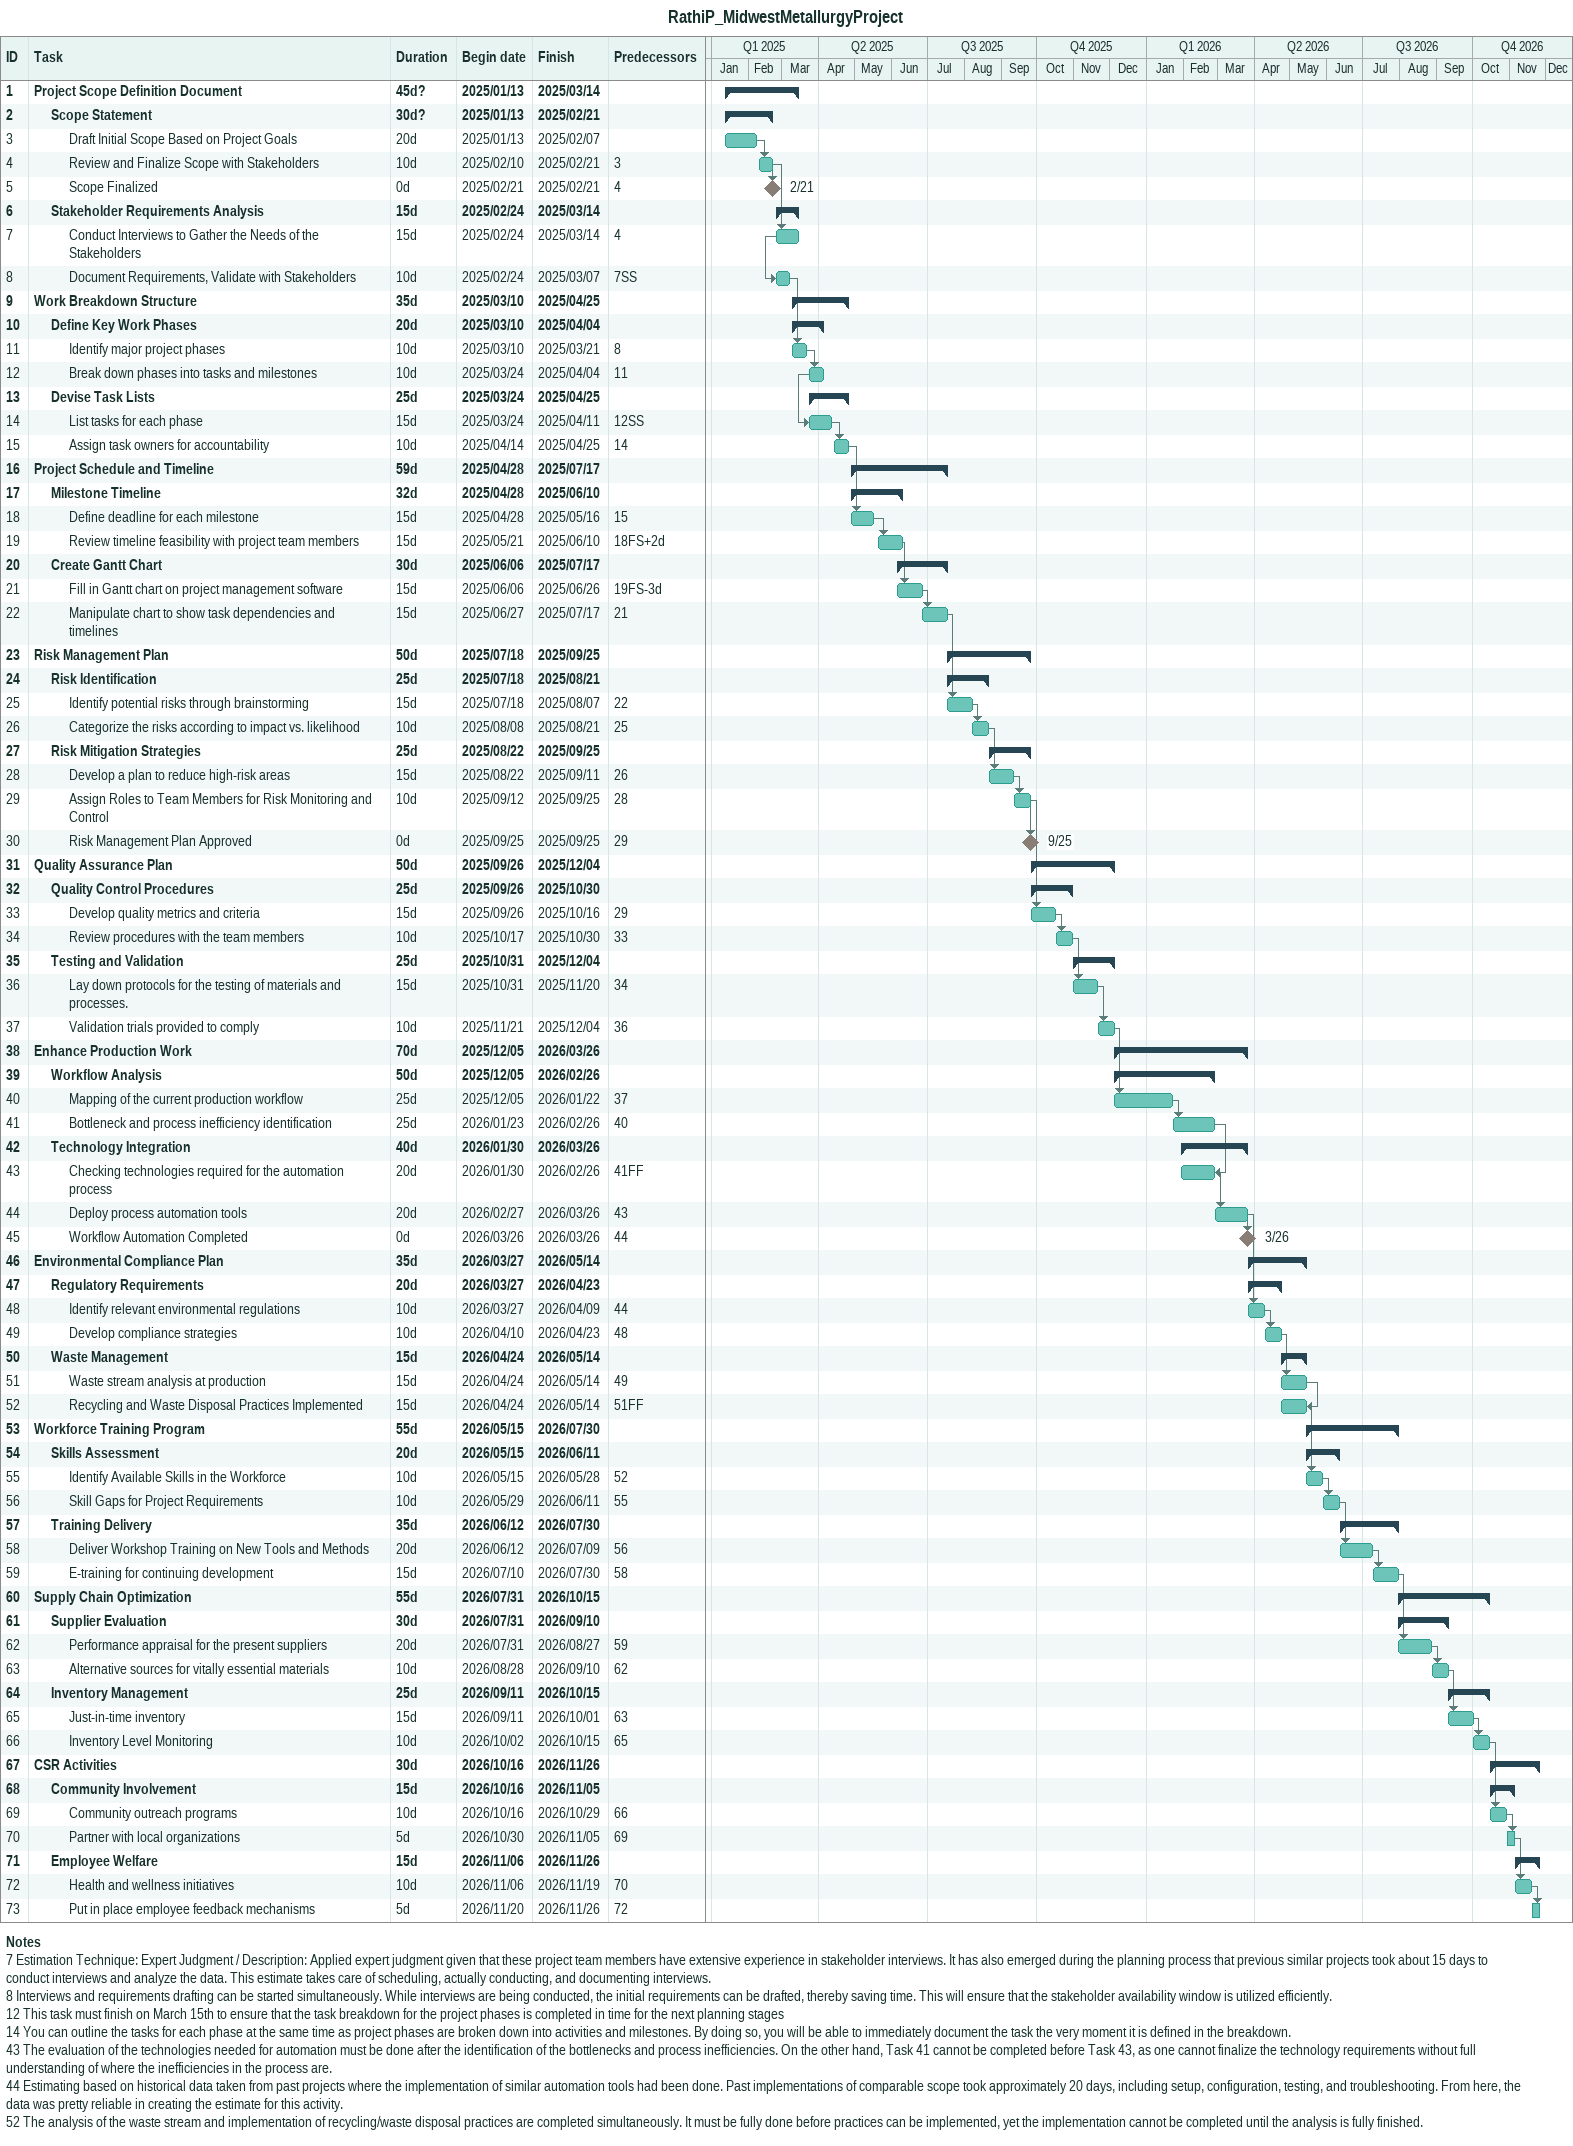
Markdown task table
RathiP_MidwestMetallurgyProject

| ID | Level | Task | Duration | Start | Finish | Predecessors |
|---|---|---|---|---|---|---|
| 1 | 1 | **Project Scope Definition Document** | 45d? | 2025-01-13 | 2025-03-14 |  |
| 2 | 2 | **Scope Statement** | 30d? | 2025-01-13 | 2025-02-21 |  |
| 3 | 3 | Draft Initial Scope Based on Project Goals | 20d | 2025-01-13 | 2025-02-07 |  |
| 4 | 3 | Review and Finalize Scope with Stakeholders | 10d | 2025-02-10 | 2025-02-21 | 3 |
| 5 | 3 | Scope Finalized | 0d | 2025-02-21 | 2025-02-21 | 4 |
| 6 | 2 | **Stakeholder Requirements Analysis** | 15d | 2025-02-24 | 2025-03-14 |  |
| 7 | 3 | Conduct Interviews to Gather the Needs of the Stakeholders | 15d | 2025-02-24 | 2025-03-14 | 4 |
| 8 | 3 | Document Requirements, Validate with Stakeholders | 10d | 2025-02-24 | 2025-03-07 | 7SS |
| 9 | 1 | **Work Breakdown Structure** | 35d | 2025-03-10 | 2025-04-25 |  |
| 10 | 2 | **Define Key Work Phases** | 20d | 2025-03-10 | 2025-04-04 |  |
| 11 | 3 | Identify major project phases | 10d | 2025-03-10 | 2025-03-21 | 8 |
| 12 | 3 | Break down phases into tasks and milestones | 10d | 2025-03-24 | 2025-04-04 | 11 |
| 13 | 2 | **Devise Task Lists** | 25d | 2025-03-24 | 2025-04-25 |  |
| 14 | 3 | List tasks for each phase | 15d | 2025-03-24 | 2025-04-11 | 12SS |
| 15 | 3 | Assign task owners for accountability | 10d | 2025-04-14 | 2025-04-25 | 14 |
| 16 | 1 | **Project Schedule and Timeline** | 59d | 2025-04-28 | 2025-07-17 |  |
| 17 | 2 | **Milestone Timeline** | 32d | 2025-04-28 | 2025-06-10 |  |
| 18 | 3 | Define deadline for each milestone | 15d | 2025-04-28 | 2025-05-16 | 15 |
| 19 | 3 | Review timeline feasibility with project team members | 15d | 2025-05-21 | 2025-06-10 | 18FS+2d |
| 20 | 2 | **Create Gantt Chart** | 30d | 2025-06-06 | 2025-07-17 |  |
| 21 | 3 | Fill in Gantt chart on project management software | 15d | 2025-06-06 | 2025-06-26 | 19FS-3d |
| 22 | 3 | Manipulate chart to show task dependencies and timelines | 15d | 2025-06-27 | 2025-07-17 | 21 |
| 23 | 1 | **Risk Management Plan** | 50d | 2025-07-18 | 2025-09-25 |  |
| 24 | 2 | **Risk Identification** | 25d | 2025-07-18 | 2025-08-21 |  |
| 25 | 3 | Identify potential risks through brainstorming | 15d | 2025-07-18 | 2025-08-07 | 22 |
| 26 | 3 | Categorize the risks according to impact vs. likelihood | 10d | 2025-08-08 | 2025-08-21 | 25 |
| 27 | 2 | **Risk Mitigation Strategies** | 25d | 2025-08-22 | 2025-09-25 |  |
| 28 | 3 | Develop a plan to reduce high-risk areas | 15d | 2025-08-22 | 2025-09-11 | 26 |
| 29 | 3 | Assign Roles to Team Members for Risk Monitoring and Control | 10d | 2025-09-12 | 2025-09-25 | 28 |
| 30 | 3 | Risk Management Plan Approved | 0d | 2025-09-25 | 2025-09-25 | 29 |
| 31 | 1 | **Quality Assurance Plan** | 50d | 2025-09-26 | 2025-12-04 |  |
| 32 | 2 | **Quality Control Procedures** | 25d | 2025-09-26 | 2025-10-30 |  |
| 33 | 3 | Develop quality metrics and criteria | 15d | 2025-09-26 | 2025-10-16 | 29 |
| 34 | 3 | Review procedures with the team members | 10d | 2025-10-17 | 2025-10-30 | 33 |
| 35 | 2 | **Testing and Validation** | 25d | 2025-10-31 | 2025-12-04 |  |
| 36 | 3 | Lay down protocols for the testing of materials and processes. | 15d | 2025-10-31 | 2025-11-20 | 34 |
| 37 | 3 | Validation trials provided to comply | 10d | 2025-11-21 | 2025-12-04 | 36 |
| 38 | 1 | **Enhance Production Work** | 70d | 2025-12-05 | 2026-03-26 |  |
| 39 | 2 | **Workflow Analysis** | 50d | 2025-12-05 | 2026-02-26 |  |
| 40 | 3 | Mapping of the current production workflow | 25d | 2025-12-05 | 2026-01-22 | 37 |
| 41 | 3 | Bottleneck and process inefficiency identification | 25d | 2026-01-23 | 2026-02-26 | 40 |
| 42 | 2 | **Technology Integration** | 40d | 2026-01-30 | 2026-03-26 |  |
| 43 | 3 | Checking technologies required for the automation process | 20d | 2026-01-30 | 2026-02-26 | 41FF |
| 44 | 3 | Deploy process automation tools | 20d | 2026-02-27 | 2026-03-26 | 43 |
| 45 | 3 | Workflow Automation Completed | 0d | 2026-03-26 | 2026-03-26 | 44 |
| 46 | 1 | **Environmental Compliance Plan** | 35d | 2026-03-27 | 2026-05-14 |  |
| 47 | 2 | **Regulatory Requirements** | 20d | 2026-03-27 | 2026-04-23 |  |
| 48 | 3 | Identify relevant environmental regulations | 10d | 2026-03-27 | 2026-04-09 | 44 |
| 49 | 3 | Develop compliance strategies | 10d | 2026-04-10 | 2026-04-23 | 48 |
| 50 | 2 | **Waste Management** | 15d | 2026-04-24 | 2026-05-14 |  |
| 51 | 3 | Waste stream analysis at production | 15d | 2026-04-24 | 2026-05-14 | 49 |
| 52 | 3 | Recycling and Waste Disposal Practices Implemented | 15d | 2026-04-24 | 2026-05-14 | 51FF |
| 53 | 1 | **Workforce Training Program** | 55d | 2026-05-15 | 2026-07-30 |  |
| 54 | 2 | **Skills Assessment** | 20d | 2026-05-15 | 2026-06-11 |  |
| 55 | 3 | Identify Available Skills in the Workforce | 10d | 2026-05-15 | 2026-05-28 | 52 |
| 56 | 3 | Skill Gaps for Project Requirements | 10d | 2026-05-29 | 2026-06-11 | 55 |
| 57 | 2 | **Training Delivery** | 35d | 2026-06-12 | 2026-07-30 |  |
| 58 | 3 | Deliver Workshop Training on New Tools and Methods | 20d | 2026-06-12 | 2026-07-09 | 56 |
| 59 | 3 | E-training for continuing development | 15d | 2026-07-10 | 2026-07-30 | 58 |
| 60 | 1 | **Supply Chain Optimization** | 55d | 2026-07-31 | 2026-10-15 |  |
| 61 | 2 | **Supplier Evaluation** | 30d | 2026-07-31 | 2026-09-10 |  |
| 62 | 3 | Performance appraisal for the present suppliers | 20d | 2026-07-31 | 2026-08-27 | 59 |
| 63 | 3 | Alternative sources for vitally essential materials | 10d | 2026-08-28 | 2026-09-10 | 62 |
| 64 | 2 | **Inventory Management** | 25d | 2026-09-11 | 2026-10-15 |  |
| 65 | 3 | Just-in-time inventory | 15d | 2026-09-11 | 2026-10-01 | 63 |
| 66 | 3 | Inventory Level Monitoring | 10d | 2026-10-02 | 2026-10-15 | 65 |
| 67 | 1 | **CSR Activities** | 30d | 2026-10-16 | 2026-11-26 |  |
| 68 | 2 | **Community Involvement** | 15d | 2026-10-16 | 2026-11-05 |  |
| 69 | 3 | Community outreach programs | 10d | 2026-10-16 | 2026-10-29 | 66 |
| 70 | 3 | Partner with local organizations | 5d | 2026-10-30 | 2026-11-05 | 69 |
| 71 | 2 | **Employee Welfare** | 15d | 2026-11-06 | 2026-11-26 |  |
| 72 | 3 | Health and wellness initiatives | 10d | 2026-11-06 | 2026-11-19 | 70 |
| 73 | 3 | Put in place employee feedback mechanisms | 5d | 2026-11-20 | 2026-11-26 | 72 |

Notes
- 7: Estimation Technique: Expert Judgment / Description: Applied expert judgment given that these project team members have extensive experience in stakeholder interviews. It has also emerged during the planning process that previous similar projects took about 15 days to conduct interviews and analyze the data. This estimate takes care of scheduling, actually conducting, and documenting interviews.
- 8: Interviews and requirements drafting can be started simultaneously. While interviews are being conducted, the initial requirements can be drafted, thereby saving time. This will ensure that the stakeholder availability window is utilized efficiently.
- 12: This task must finish on March 15th to ensure that the task breakdown for the project phases is completed in time for the next planning stages
- 14: You can outline the tasks for each phase at the same time as project phases are broken down into activities and milestones. By doing so, you will be able to immediately document the task the very moment it is defined in the breakdown.
- 43: The evaluation of the technologies needed for automation must be done after the identification of the bottlenecks and process inefficiencies. On the other hand, Task 41 cannot be completed before Task 43, as one cannot finalize the technology requirements without full understanding of where the inefficiencies in the process are.
- 44: Estimating based on historical data taken from past projects where the implementation of similar automation tools had been done. Past implementations of comparable scope took approximately 20 days, including setup, configuration, testing, and troubleshooting. From here, the data was pretty reliable in creating the estimate for this activity.
- 52: The analysis of the waste stream and implementation of recycling/waste disposal practices are completed simultaneously. It must be fully done before practices can be implemented, yet the implementation cannot be completed until the analysis is fully finished.
